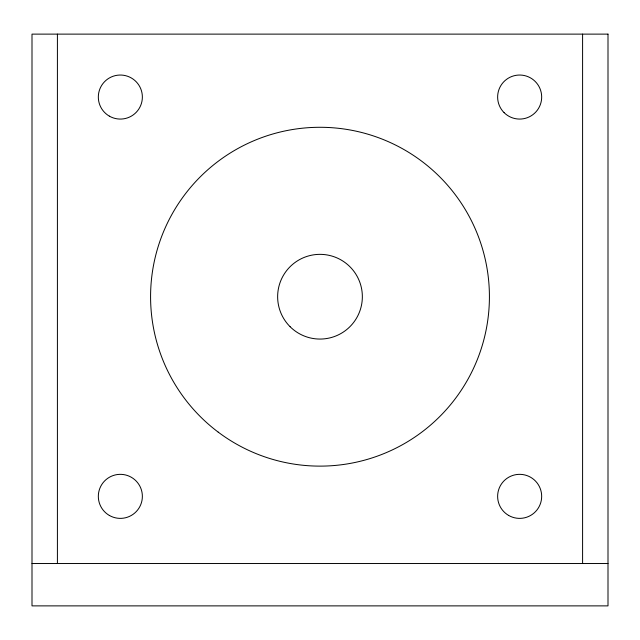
<?xml version="1.0" encoding="UTF-8"?>
<svg xmlns="http://www.w3.org/2000/svg" width="640" height="640" viewBox="0 0 640 640"><rect width="100%" height="100%" fill="white"/><g stroke="black" fill="none" stroke-linecap="round" stroke-linejoin="round"><path stroke-width="0.96" d="M32 563.528L608 563.528M582.592 34.12L582.592 563.528M57.408 34.12L57.408 563.528M608 34.12L32 34.12L32 605.88L608 605.88L608 34.12M290.104 326.712A42.352 42.352 0 0 0 360.928 307.592A42.352 42.352 0 0 0 308.96 255.816A42.352 42.352 0 0 0 290.104 326.712M218.2 432.12A169.408 169.408 0 0 0 488.176 317.16A169.408 169.408 0 0 0 253.632 140.832A169.408 169.408 0 0 0 218.2 432.12M109.336 515.432A22.024 22.024 0 0 0 142.368 496.36A22.024 22.024 0 0 0 109.336 477.288A22.024 22.024 0 0 0 109.336 515.432M508.64 515.432A22.024 22.024 0 0 0 541.672 496.36A22.024 22.024 0 0 0 508.64 477.288A22.024 22.024 0 0 0 508.64 515.432M109.336 116.128A22.024 22.024 0 0 0 142.368 97.056A22.024 22.024 0 0 0 109.336 77.984A22.024 22.024 0 0 0 109.336 116.128M504.08 112.624A22.024 22.024 0 0 0 540.928 102.752A22.024 22.024 0 0 0 513.952 75.784A22.024 22.024 0 0 0 504.08 112.624"/></g></svg>
